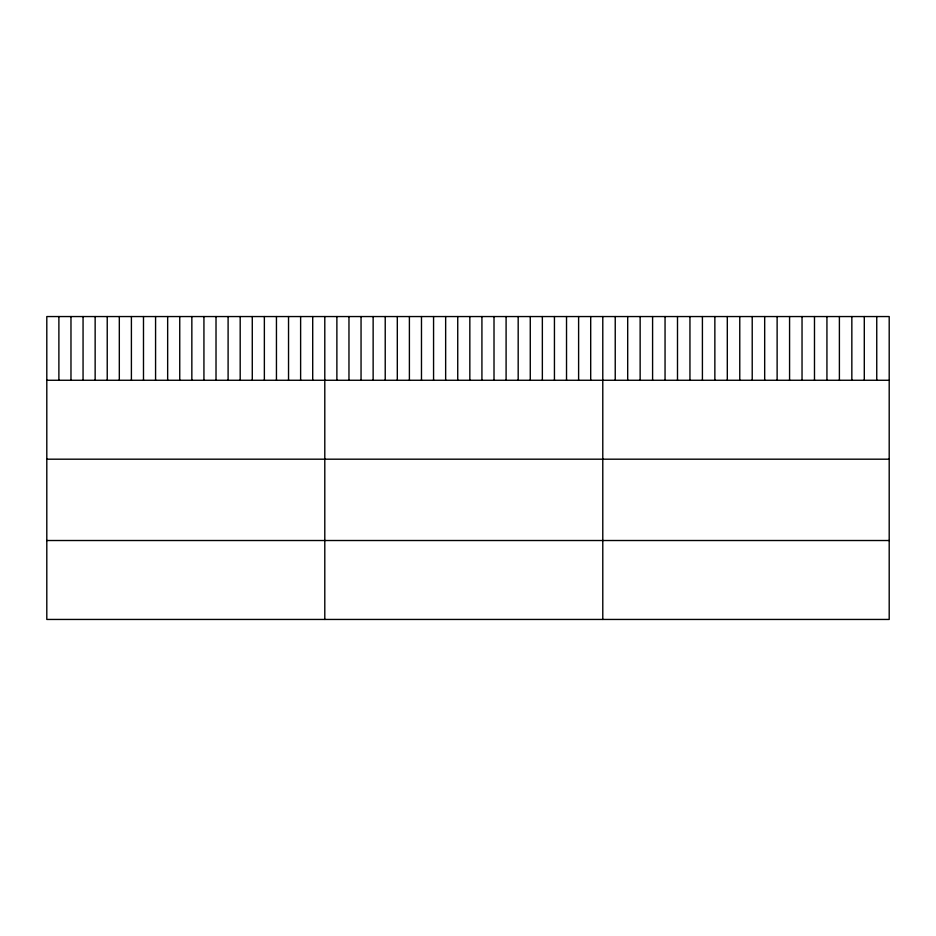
<?xml version="1.0" encoding="UTF-8"?>
<svg xmlns="http://www.w3.org/2000/svg" width="936" height="936" viewBox="0 0 936 936"><rect width="100%" height="100%" fill="white"/><g stroke="black" fill="none" stroke-linecap="round" stroke-linejoin="round"><path stroke-width="1.4" d="M889.2 380.262L889.2 619.445L46.8 619.445L46.8 316.555L889.2 316.555L889.2 380.262L46.8 380.262M46.8 459.19L889.2 459.19M46.8 540.517L889.2 540.517M876.751 316.555L876.751 380.262M864.291 316.555L864.291 380.262M851.842 316.555L851.842 380.262M839.393 316.555L839.393 380.262M826.933 316.555L826.933 380.262M814.484 316.555L814.484 380.262M802.035 316.555L802.035 380.262M789.574 316.555L789.574 380.262M777.126 316.555L777.126 380.262M764.677 316.555L764.677 380.262M752.216 316.555L752.216 380.262M739.768 316.555L739.768 380.262M727.307 316.555L727.307 380.262M714.858 316.555L714.858 380.262M702.409 316.555L702.409 380.262M689.949 316.555L689.949 380.262M677.5 316.555L677.5 380.262M665.051 316.555L665.051 380.262M652.591 316.555L652.591 380.262M640.142 316.555L640.142 380.262M627.693 316.555L627.693 380.262M615.233 316.555L615.233 380.262M602.784 316.555L602.784 619.445M590.698 316.555L590.698 380.262M578.612 316.555L578.612 380.262M566.526 316.555L566.526 380.262M554.44 316.555L554.44 380.262M542.353 316.555L542.353 380.262M530.267 316.555L530.267 380.262M518.181 316.555L518.181 380.262M506.095 316.555L506.095 380.262M494.009 316.555L494.009 380.262M481.923 316.555L481.923 380.262M469.837 316.555L469.837 380.262M457.739 316.555L457.739 380.262M445.653 316.555L445.653 380.262M433.567 316.555L433.567 380.262M421.481 316.555L421.481 380.262M409.395 316.555L409.395 380.262M397.309 316.555L397.309 380.262M385.222 316.555L385.222 380.262M373.136 316.555L373.136 380.262M361.05 316.555L361.05 380.262M348.964 316.555L348.964 380.262M336.878 316.555L336.878 380.262M324.792 316.555L324.792 619.445M312.706 316.555L312.706 380.262M300.62 316.555L300.62 380.262M288.534 316.555L288.534 380.262M276.448 316.555L276.448 380.262M264.361 316.555L264.361 380.262M252.275 316.555L252.275 380.262M240.189 316.555L240.189 380.262M228.103 316.555L228.103 380.262M216.017 316.555L216.017 380.262M203.931 316.555L203.931 380.262M191.845 316.555L191.845 380.262M179.747 316.555L179.747 380.262M167.661 316.555L167.661 380.262M155.575 316.555L155.575 380.262M143.489 316.555L143.489 380.262M131.403 316.555L131.403 380.262M119.317 316.555L119.317 380.262M107.231 316.555L107.231 380.262M95.144 316.555L95.144 380.262M83.058 316.555L83.058 380.262M70.972 316.555L70.972 380.262M58.886 316.555L58.886 380.262"/></g></svg>
